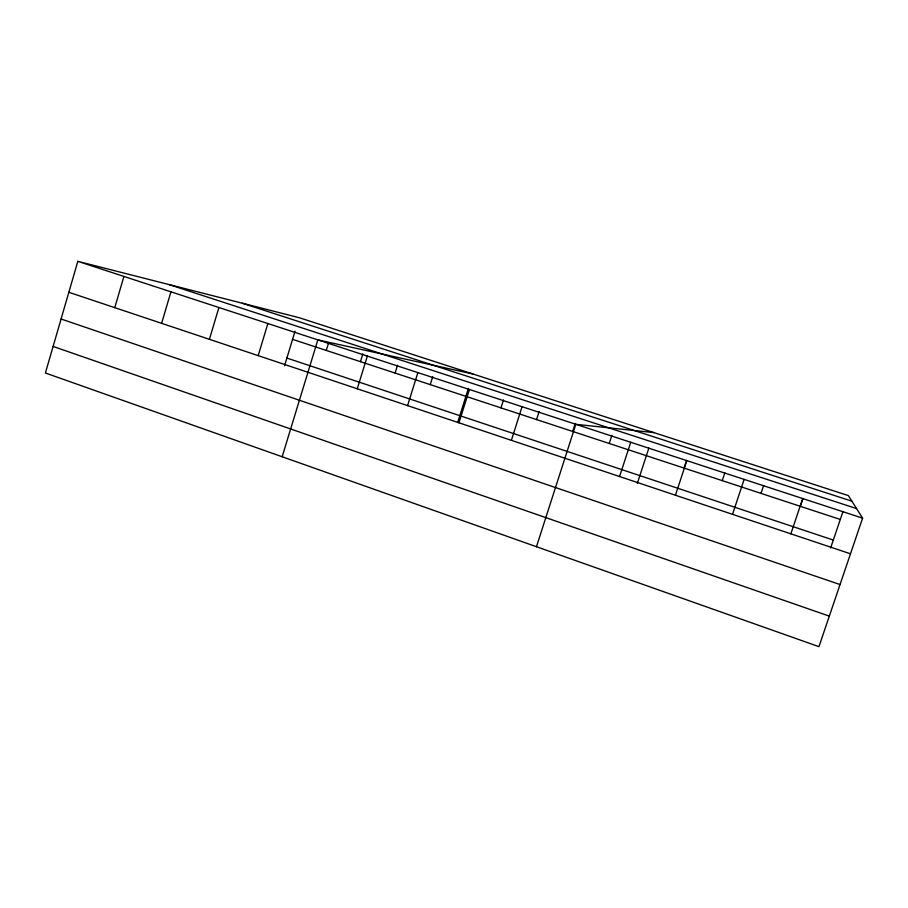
<?xml version="1.0" encoding="UTF-8"?>
<svg xmlns="http://www.w3.org/2000/svg" width="908" height="908" viewBox="0 0 908 908"><rect width="100%" height="100%" fill="white"/><g stroke="black" fill="none" stroke-linecap="round" stroke-linejoin="round"><path stroke-width="1.36" d="M77.827 261.345L45.4 372.995L818.948 646.655L862.6 518.15L848.367 495.598L299.163 317.698L77.827 261.345L862.6 518.15M114.771 307.653L123.919 276.429M161.613 323.327L170.942 291.82M209.407 339.32L218.919 307.517M258.178 355.63L267.883 323.532M284.556 365.754L295.043 331.227M282.161 456.758L317.845 339.887L472.932 373.983M326.278 350.431L328.628 342.747M360.453 361.668L362.837 353.927M357.264 388.783L367.354 356.084M395.105 373.063L397.522 365.277M407.579 405.615L417.862 372.62M430.244 384.617L432.696 376.786M457.734 422.277L468.38 388.454M458.937 422.799L469.425 389.487M500.978 407.885L503.497 399.94M511.374 440.346L522.066 406.716M536.56 419.575L539.114 411.585M572.642 431.448L575.229 423.4M536.469 546.718L575.82 424.308L653.896 432.605M609.245 443.479L611.867 435.386M619.585 476.541L630.731 442.275M637.359 483.317L648.88 447.996M684.03 468.074L686.573 460.333M675.45 495.235L686.811 460.628M722.246 480.638L724.822 472.841M732.529 514.325L744.129 479.379M761.018 493.385L763.628 485.542M790.857 533.847L802.706 498.549M800.357 506.324L803.013 498.424M830.627 548.012L842.987 511.499M242.311 303.227L851.886 501.182M169.115 284.59L856.562 508.582M292.58 339.354L840.297 519.455M286.894 358.07L833.317 540.067M68.838 292.285L850.49 553.789M61.086 319.003L840.048 584.548M53.107 346.436L829.322 616.123"/></g></svg>
